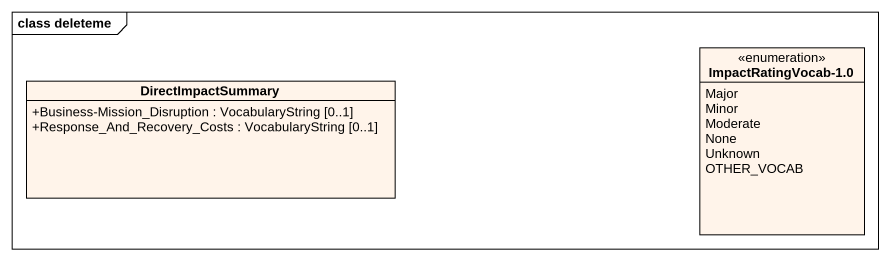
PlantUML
@startuml
mainframe class deleteme
hide circle
hide empty members
skinparam classAttributeIconSize 0
enum "ImpactRatingVocab-1.0" as ImpactRatingVocab_1_0 #FFF4EA {
  Major
  Minor
  Moderate
  None
  Unknown
  OTHER_VOCAB
}
class DirectImpactSummary #FFF4EA {
  +Business-Mission_Disruption : VocabularyString [0..1]
  +Response_And_Recovery_Costs : VocabularyString [0..1]
}
@enduml
